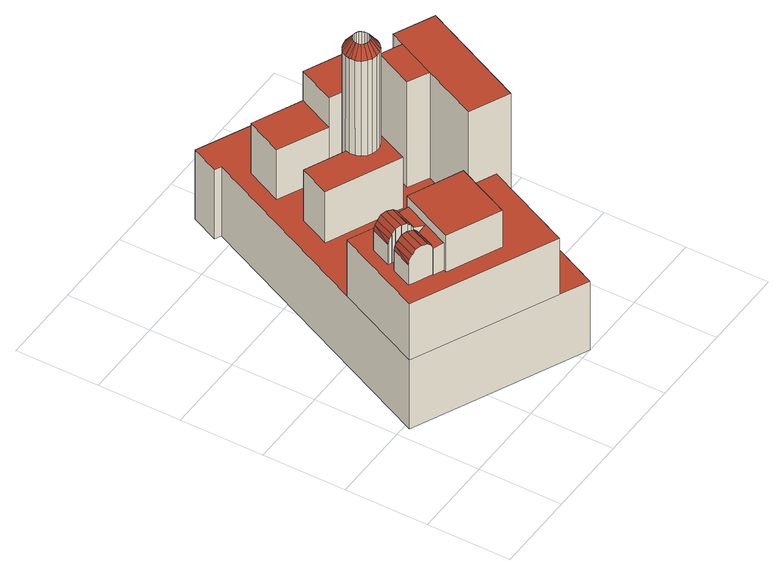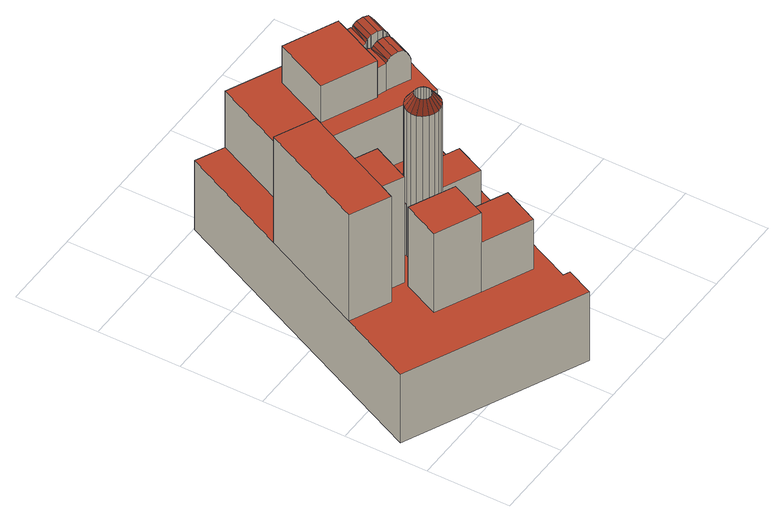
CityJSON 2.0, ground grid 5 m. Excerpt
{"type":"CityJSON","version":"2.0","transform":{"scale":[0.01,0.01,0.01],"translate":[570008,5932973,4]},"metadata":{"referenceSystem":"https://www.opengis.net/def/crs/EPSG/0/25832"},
"CityObjects":{
"building1":{"type":"Building","attributes":{"Grundfläche 2D":"216.815342","Grundhöhe NN":"4.953"},"children":["building1-1","building1-2","building1-3","building1-4","building1-5","building1-6","building1-7"],"geometry":[{"type":"MultiSurface","lod":"3","boundaries":[[[0,1,2,3]],[[4,5,6,7,8,9]],[[10,11,12,13,14,15,16,17,18]],[[19,20,21,22,23,24,25,26,27,28,29,30,31,32],[33,34,35,36,37,38,39]],[[40,41,42,43],[44,45,46,47,48,49,50,51,52,53,54,55,56,57,58,59,60,61,62,63,64,65,66,67,68,69,70,71,72,73,74,75,76,77,78,79,80,81,82,83,84,85,86,87,88,89,90,91,92]],[[36,35,3,2]],[[35,34,0,3]],[[33,1,0,34]],[[19,32,7,6]],[[31,8,7,32]],[[9,30,29,4]],[[29,28,5,4]],[[28,19,6,5]],[[61,93,94,95,96,67,66,65,16,15,14,13,12,11,10,62]],[[17,16,65,64]],[[18,17,64,63]],[[10,18,63,62]],[[24,97,40,43]],[[97,26,41,40]],[[26,25,42,41]],[[43,42,25,24]],[[21,20,98,99]],[[22,21,99,100]],[[23,22,100,101]],[[97,24,23,101,102]],[[27,26,97,102,103]],[[20,19,28,27,103,98]],[[98,103,102,101,100,99]]],"semantics":{"surfaces":[{"type":"RoofSurface"},{"type":"WallSurface"},{"type":"GroundSurface"}],"values":[0,0,0,0,0,1,1,1,1,1,1,1,1,1,1,1,1,1,1,1,1,1,1,1,1,1,1,2]}}]},
"building1-1":{"type":"BuildingInstallation","parents":["building1"],"geometry":[{"type":"MultiSurface","lod":"3","boundaries":[[[104,105,106,107]],[[104,107,108]],[[109,110,111,112,108,107]],[[113,111,110,109,114]],[[111,113,115]],[[111,115,112]],[[105,104,116]],[[117,118,106]],[[105,117,106]],[[117,119,120]],[[105,119,117]],[[121,114,122]],[[121,122,123]],[[124,125,113,114,121]],[[126,123,127]],[[128,129,123,126]],[[130,121,123,129]],[[121,130,124]],[[105,116,119]],[[107,106,118,60,59,58,57,56,55,127,123,122,114,109]],[[126,127,55,54]],[[128,126,54,53]],[[51,130,129,128,53,52]],[[124,130,51,50]],[[125,124,50,49]],[[113,125,49,48]],[[115,113,48,47]],[[112,115,47,46]],[[108,112,46,45]],[[104,108,45]],[[116,104,45,44]],[[91,120,119,116,44,92]]],"semantics":{"surfaces":[{"type":"RoofSurface"},{"type":"WallSurface"}],"values":[0,0,0,0,0,0,0,0,0,0,0,0,0,0,0,0,0,0,0,1,1,1,1,1,1,1,1,1,1,1,1,1]}}]},
"building1-2":{"type":"BuildingInstallation","parents":["building1"],"geometry":[{"type":"MultiSurface","lod":"3","boundaries":[[[131,132,133,134,135,136,137,138,139,140,141,142,143,144,145,146,147,148,149,150,151,152]],[[153,154,150,149]],[[151,150,154,155]],[[156,157,131,152,151,155]],[[131,157,158,132]],[[159,153,149,148]]],"semantics":{"surfaces":[{"type":"RoofSurface"},{"type":"WallSurface"}],"values":[0,1,1,1,1,1]}}]},
"building1-3":{"type":"BuildingInstallation","parents":["building1"],"geometry":[{"type":"MultiSurface","lod":"3","boundaries":[[[160,161,162]],[[161,163,162]],[[164,163,161,165]],[[161,160,166,167,165]],[[168,167,166]],[[169,167,168,170,171,172]],[[173,174,169,172,171,170]],[[175,174,173]],[[174,175,176,177,178,179]],[[180,181,179,178,177]],[[182,181,180]],[[183,184,182]],[[184,181,182]],[[162,163,87,86]],[[166,160,85,84]],[[170,168,83,82]],[[173,170,82,81]],[[175,173,81,80]],[[176,175,80,79]],[[177,176,79,78]],[[180,177,78,77]],[[182,180,77]],[[183,182,77,76]],[[160,162,86,85]],[[168,166,84,83]],[[184,183,76,75]],[[181,184,75,74,73,72,71,70,69,164,165,167,169,174,179]]],"semantics":{"surfaces":[{"type":"RoofSurface"},{"type":"WallSurface"}],"values":[0,0,0,0,0,0,0,0,0,0,0,0,0,1,1,1,1,1,1,1,1,1,1,1,1,1,1]}}]},
"building1-4":{"type":"BuildingInstallation","parents":["building1"],"geometry":[{"type":"MultiSurface","lod":"3","boundaries":[[[185,186,187]],[[188,189,190,191,192,193,194,195,196,197,198,199,200,201,202,203,204,205,206,207,208]],[[209,210,211,212]],[[210,213,214,215,211]],[[216,209,212,217,218]],[[219,220,221,215,214]],[[220,222,223,224,221]],[[225,226,227,224,223]],[[226,228,229,227]],[[228,230,231,232,229]],[[231,233,234,232]],[[233,235,236,237,234]],[[187,238,237,236]],[[186,238,187]],[[186,239,240,238]],[[241,242,243,240,239]],[[242,244,245,243]],[[246,247,248,245,244]],[[249,250,251,248,247]],[[250,252,253,251]],[[254,255,256,253,252]],[[255,257,258,256]],[[259,218,217,260,258,257]],[[192,256,258,193]],[[194,193,258,260,217,195]],[[191,253,256,192]],[[190,251,253,191]],[[248,251,190,189]],[[188,245,248,189]],[[243,245,188,208]],[[207,240,243,208]],[[206,238,240,207]],[[237,238,206,205]],[[204,234,237,205]],[[232,234,204,203]],[[202,229,232,203]],[[227,229,202,201]],[[224,227,201,200]],[[199,221,224,200]],[[215,221,199,198]],[[197,211,215,198]],[[212,211,197,196]],[[217,212,196,195]],[[261,262,210,209]],[[262,263,264,214,213,210]],[[265,266,261,209,216,218]],[[267,268,269,205,206,270]],[[271,270,206,207]],[[272,271,207,208]],[[264,273,274,220,219,214]],[[274,275,276,223,222,220]],[[277,272,208,188]],[[188,189,278,277]],[[276,279,280,226,225,223]],[[280,281,228,226]],[[281,282,283,231,230,228]],[[284,278,189,190]],[[285,284,190,191]],[[191,192,286,285]],[[283,287,233,231]],[[287,288,289,236,235,233]],[[193,194,195,290,291,292,293,294]],[[192,193,294,286]],[[148,147,146,185,187,236,289,159]],[[239,186,185,146,145]],[[143,242,241,239,145,144]],[[295,290,195,196]],[[296,295,196,197]],[[297,296,197,198]],[[244,242,143,142]],[[140,247,246,244,142,141]],[[298,297,198,199]],[[299,298,199,200]],[[138,250,249,247,140,139]],[[252,250,138,137]],[[135,255,254,252,137,136]],[[300,299,200,201]],[[301,300,201,202]],[[302,301,202,203]],[[257,255,135,134]],[[257,134,133,132,158,265,218,259]],[[303,302,203,204]],[[269,303,204,205]]],"semantics":{"surfaces":[{"type":"RoofSurface"},{"type":"WallSurface"}],"values":[0,0,0,0,0,0,0,0,0,0,0,0,0,0,0,0,0,0,0,0,0,0,0,1,1,1,1,1,1,1,1,1,1,1,1,1,1,1,1,1,1,1,1,1,1,1,1,1,1,1,1,1,1,1,1,1,1,1,1,1,1,1,1,1,1,1,1,1,1,1,1,1,1,1,1,1,1,1,1,1,1,1,1]}}]},
"building1-5":{"type":"BuildingInstallation","parents":["building1"],"geometry":[{"type":"MultiSurface","lod":"3","boundaries":[[[304,9,8,305]],[[31,306,305,8]],[[304,305,306,307]],[[307,30,9,304]]],"semantics":{"surfaces":[{"type":"RoofSurface"},{"type":"WallSurface"}],"values":[0,1,1,1]}}]},
"building1-6":{"type":"BuildingInstallation","parents":["building1"],"geometry":[{"type":"MultiSurface","lod":"3","boundaries":[[[120,308,309,310,163,164,311,96,95,94,93,118,117]],[[118,93,61,60]],[[120,91,90,308]],[[309,308,90,89]],[[87,163,310,309,89,88]],[[311,164,69,68]],[[96,311,68,67]]],"semantics":{"surfaces":[{"type":"RoofSurface"},{"type":"WallSurface"}],"values":[0,1,1,1,1,1,1]}}]},
"building1-7":{"type":"BuildingInstallation","parents":["building1"],"geometry":[{"type":"MultiSurface","lod":"3","boundaries":[[[312,313,314,315]],[[315,314,2,1]],[[315,1,33,39,312]],[[312,39,38,313]],[[2,314,313,38,37,36]]],"semantics":{"surfaces":[{"type":"RoofSurface"},{"type":"WallSurface"}],"values":[0,1,1,1,1]}}]}
},
"vertices":[
[746,1700,918],[1036,1565,918],[1139,1786,918],[849,1921,918],[1153,791,1308],[1389,681,1308],[1688,1326,1308],[1452,1435,1308],[1414,1354,1308],[1306,1121,1308],[529,771,1218],[524,759,1218],[521,753,1218],[388,461,1218],[386,456,1218],[385,454,1218],[378,440,1218],[694,296,1218],[845,628,1218],[1688,1326,573],[1894,1769,573],[844,2256,573],[767,2091,573],[806,2073,573],[316,1003,573],[1152,619,573],[906,83,573],[1075,4,573],[1389,681,573],[1153,791,573],[1306,1121,573],[1414,1354,573],[1452,1435,573],[1036,1565,573],[746,1700,573],[849,1921,573],[1139,1786,573],[1152,1780,573],[1403,1663,573],[1301,1442,573],[72,470,964],[906,83,964],[1152,619,964],[316,1003,964],[396,663,964],[377,672,964],[342,688,964],[341,689,964],[310,703,964],[309,703,964],[290,712,964],[289,712,964],[275,719,964],[269,722,964],[267,723,964],[322,844,964],[328,841,964],[395,811,964],[431,794,964],[450,786,964],[459,781,964],[524,759,964],[529,771,964],[845,628,964],[694,296,964],[378,440,964],[385,454,964],[386,456,964],[324,482,964],[327,489,964],[320,492,964],[301,501,964],[233,532,964],[213,541,964],[199,548,964],[190,551,964],[246,673,964],[252,670,964],[266,663,964],[267,663,964],[286,654,964],[287,654,964],[319,639,964],[354,623,964],[355,623,964],[373,614,964],[374,614,964],[382,610,964],[398,611,964],[447,612,964],[403,652,964],[406,659,964],[404,660,964],[524,759,1151],[521,753,1151],[388,461,1151],[386,456,1151],[72,470,573],[1894,1769,95],[844,2256,95],[767,2091,95],[806,2073,95],[72,470,95],[1075,4,95],
[377,672,1188],[397,664,1170],[450,786,1170],[431,794,1188],[377,672,1189],[395,811,1196],[394,809,1196],[342,689,1196],[342,688,1196],[310,703,1188],[363,825,1188],[341,689,1196],[396,663,1170],[407,660,1151],[459,781,1151],[404,660,1154],[406,659,1151],[342,833,1162],[343,834,1162],[328,841,1134],[290,712,1162],[309,703,1188],[267,723,1106],[322,844,1106],[269,722,1112],[275,719,1134],[289,712,1161],
[1120,1300,926],[1106,1307,926],[1100,1297,926],[1095,1290,926],[1071,1270,926],[1049,1261,926],[1042,1258,926],[1010,1255,926],[988,1261,926],[980,1263,926],[960,1275,926],[953,1279,926],[932,1304,926],[923,1325,926],[920,1333,926],[918,1364,926],[920,1372,926],[924,1389,926],[684,1498,926],[600,1313,926],[1037,1116,926],[1118,1296,926],[684,1498,573],[600,1313,573],[1037,1116,573],[1118,1296,573],[1120,1300,573],[1106,1307,573],[924,1389,573],
[373,614,1170],[320,493,1170],[374,614,1169],[382,610,1151],[327,489,1151],[320,492,1170],[355,623,1188],[301,501,1188],[354,623,1188],[265,517,1196],[319,639,1196],[318,638,1196],[266,518,1196],[287,654,1189],[233,532,1188],[286,654,1188],[267,663,1163],[266,663,1162],[266,662,1162],[213,541,1162],[252,670,1135],[199,548,1134],[252,670,1134],[246,673,1106],[190,551,1106],
[918,1364,1584],[919,1356,1584],[920,1372,1584],[987,1319,1539],[1000,1311,1539],[1015,1308,1539],[1030,1309,1539],[1044,1314,1539],[1056,1324,1539],[1063,1336,1539],[1064,1337,1539],[1067,1352,1539],[1066,1367,1539],[1060,1381,1539],[1051,1393,1539],[1038,1401,1539],[1023,1404,1539],[1008,1403,1539],[994,1397,1539],[982,1388,1539],[974,1375,1539],[970,1360,1539],[972,1345,1539],[977,1331,1539],[1120,1347,1584],[1117,1379,1584],[1066,1367,1655],[1067,1352,1655],[1108,1401,1584],[1105,1408,1584],[1060,1381,1655],[1114,1325,1584],[1064,1337,1655],[1112,1317,1584],[1090,1426,1584],[1085,1433,1584],[1051,1393,1655],[1065,1445,1584],[1058,1449,1584],[1038,1401,1655],[1035,1455,1584],[1027,1457,1584],[1023,1404,1655],[996,1454,1584],[1008,1403,1655],[974,1446,1584],[967,1442,1584],[994,1397,1655],[942,1422,1584],[982,1388,1655],[930,1402,1584],[926,1395,1584],[974,1375,1655],[970,1360,1655],[920,1333,1584],[972,1345,1655],[923,1325,1584],[932,1304,1584],[977,1331,1655],[953,1279,1584],[987,1319,1655],[960,1275,1584],[980,1263,1584],[1000,1311,1655],[988,1261,1584],[1010,1255,1584],[1015,1308,1655],[1042,1258,1584],[1030,1309,1655],[1049,1261,1584],[1071,1270,1584],[1044,1314,1655],[1095,1290,1584],[1056,1324,1655],[1100,1297,1584],[1063,1336,1655],[1120,1347,573],[1117,1379,573],[1108,1401,573],[1105,1408,573],[1112,1317,573],[1114,1325,573],[972,1367,926],[972,1367,573],[974,1375,573],[970,1360,926],[972,1345,926],[977,1331,926],[1090,1426,573],[1085,1433,573],[1065,1445,573],[1058,1449,573],[987,1319,926],[1000,1311,926],[1035,1455,573],[1027,1457,573],[996,1454,573],[974,1446,573],[967,1442,573],[1015,1308,926],[1030,1309,926],[1044,1314,926],[942,1422,573],[930,1402,573],[926,1395,573],[1064,1337,573],[1063,1336,573],[1058,1328,573],[1058,1328,926],[1056,1324,926],[1067,1352,573],[1066,1367,573],[1060,1381,573],[1051,1393,573],[1038,1401,573],[1023,1404,573],[1008,1403,573],[994,1397,573],[982,1388,573],
[1181,1180,1308],[1289,1413,1308],[1289,1413,573],[1181,1180,573],
[403,652,1151],[447,612,1151],[398,611,1151],[324,482,1151],
[1301,1442,1121],[1403,1663,1121],[1139,1786,1121],[1036,1565,1121]
]}
